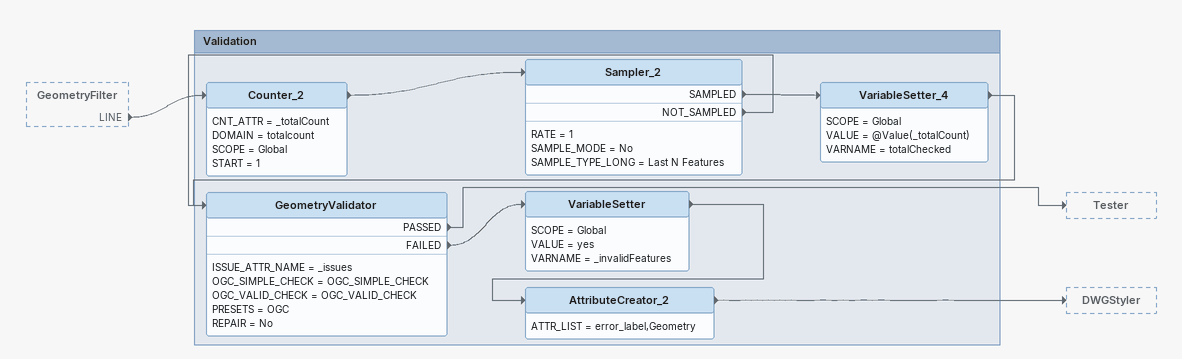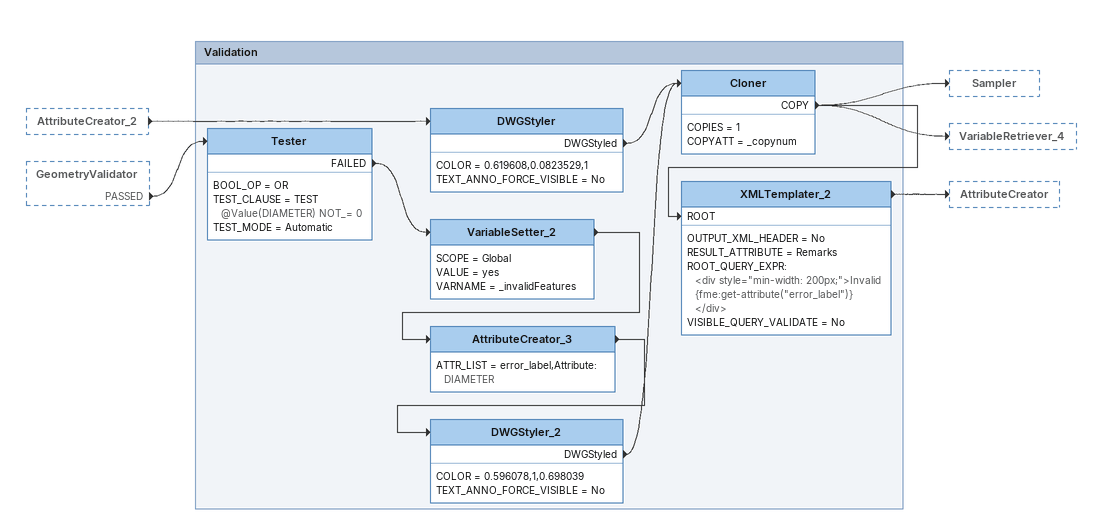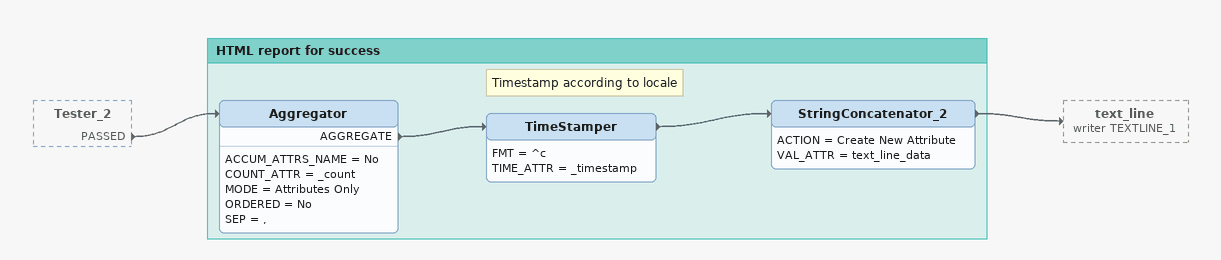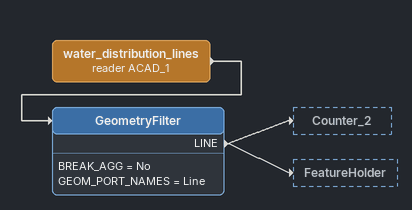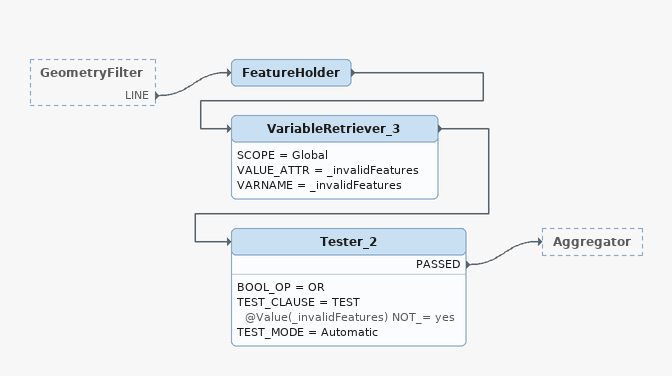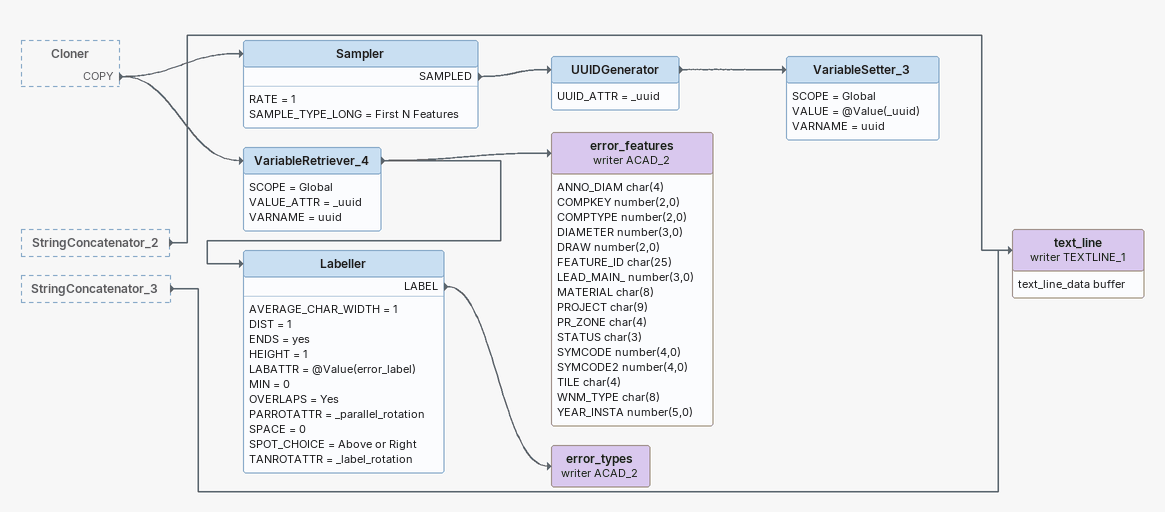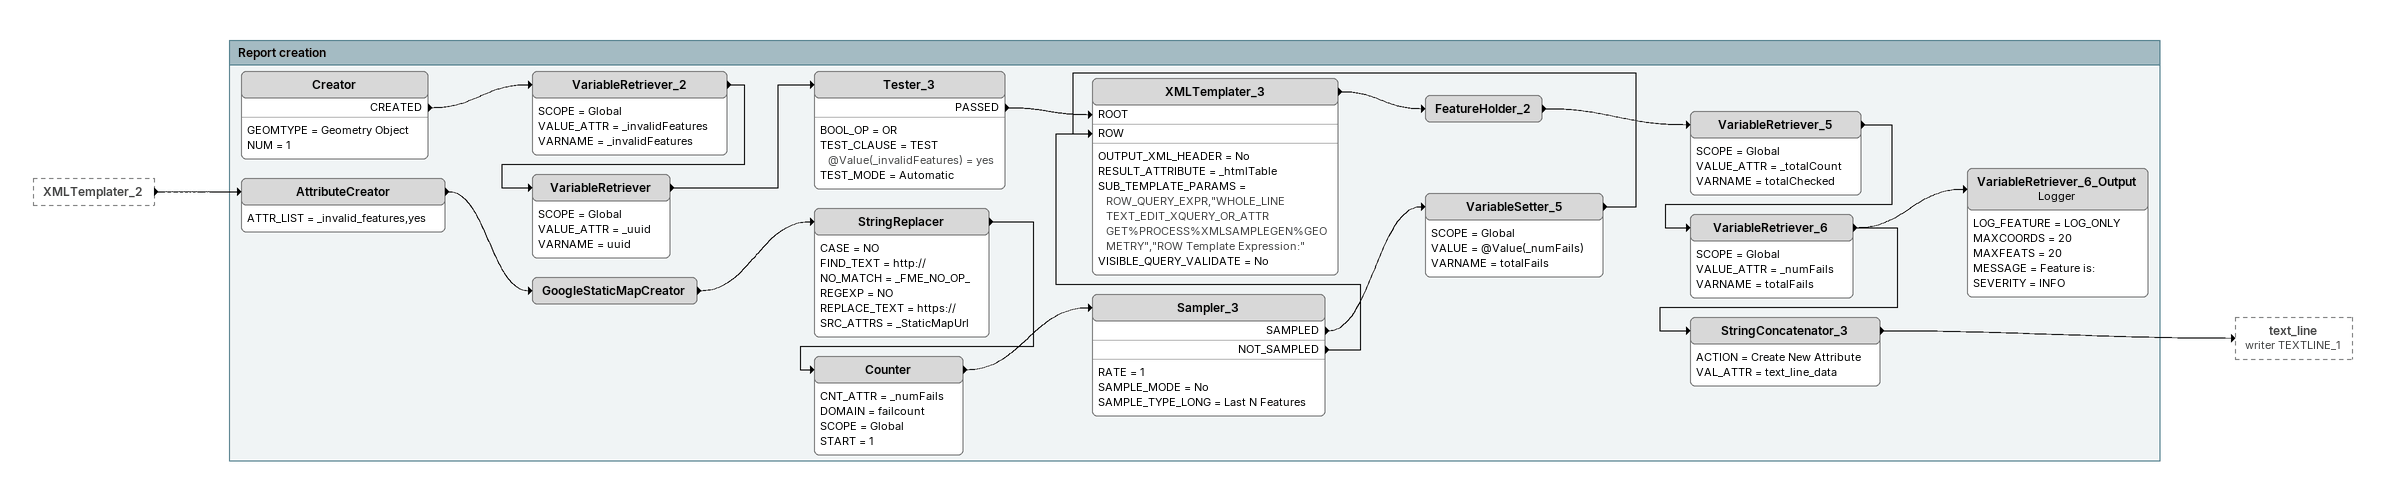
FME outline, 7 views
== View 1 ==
GeometryFilter [outside]
    LINE -> Counter_2

Bookmark: Validation
Counter_2
    CNT_ATTR = _totalCount
    DOMAIN = totalcount
    SCOPE = Global
    START = 1
    -> Sampler_2
Sampler_2
    RATE = 1
    SAMPLE_MODE = No
    SAMPLE_TYPE_LONG = Last N Features
    SAMPLED -> VariableSetter_4
    NOT_SAMPLED -> GeometryValidator
VariableSetter_4
    SCOPE = Global
    VALUE = @Value(_totalCount)
    VARNAME = totalChecked
    -> GeometryValidator
GeometryValidator
    ISSUE_ATTR_NAME = _issues
    OGC_SIMPLE_CHECK = OGC_SIMPLE_CHECK
    OGC_VALID_CHECK = OGC_VALID_CHECK
    PRESETS = OGC
    REPAIR = No
    PASSED -> Tester
    FAILED -> VariableSetter
VariableSetter
    SCOPE = Global
    VALUE = yes
    VARNAME = _invalidFeatures
    -> AttributeCreator_2
AttributeCreator_2
    ATTR_LIST = error_label,Geometry
    -> DWGStyler

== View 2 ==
AttributeCreator_2 [outside]
    -> DWGStyler
GeometryValidator [outside]
    PASSED -> Tester

Bookmark: Validation
DWGStyler
    COLOR = 0.619608,0.0823529,1
    TEXT_ANNO_FORCE_VISIBLE = No
    DWGStyled -> Cloner
Tester
    BOOL_OP = OR
    TEST_CLAUSE = TEST @Value(DIAMETER) NOT_= 0
    TEST_MODE = Automatic
    FAILED -> VariableSetter_2
VariableSetter_2
    SCOPE = Global
    VALUE = yes
    VARNAME = _invalidFeatures
    -> AttributeCreator_3
AttributeCreator_3
    ATTR_LIST = error_label,Attribute: DIAMETER
    -> DWGStyler_2
DWGStyler_2
    COLOR = 0.596078,1,0.698039
    TEXT_ANNO_FORCE_VISIBLE = No
    DWGStyled -> Cloner
Cloner
    COPIES = 1
    COPYATT = _copynum
    COPY -> XMLTemplater_2 [ROOT]
    COPY -> Sampler
    COPY -> VariableRetriever_4
XMLTemplater_2
    OUTPUT_XML_HEADER = No
    RESULT_ATTRIBUTE = Remarks
    ROOT_QUERY_EXPR:
      <div style="min-width: 200px;">Invalid {fme:get-attribute("error_label")}
      </div>
    VISIBLE_QUERY_VALIDATE = No
    -> AttributeCreator

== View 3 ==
Tester_2 [outside]
    PASSED -> Aggregator

Bookmark: HTML report for success
Aggregator
    ACCUM_ATTRS_NAME = No
    COUNT_ATTR = _count
    MODE = Attributes Only
    ORDERED = No
    SEP = ,
    AGGREGATE -> TimeStamper
Note: Timestamp according to locale
TimeStamper
    FMT = ^c
    TIME_ATTR = _timestamp
    -> StringConcatenator_2
StringConcatenator_2
    ACTION = Create New Attribute
    VAL_ATTR = text_line_data
    -> text_line (writer TEXTLINE_1)

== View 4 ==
water_distribution_lines (reader ACAD_1)
    -> GeometryFilter
GeometryFilter
    BREAK_AGG = No
    GEOM_PORT_NAMES = Line
    LINE -> Counter_2
    LINE -> FeatureHolder

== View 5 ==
GeometryFilter [outside]
    LINE -> FeatureHolder
FeatureHolder
    -> VariableRetriever_3
VariableRetriever_3
    SCOPE = Global
    VALUE_ATTR = _invalidFeatures
    VARNAME = _invalidFeatures
    -> Tester_2
Tester_2
    BOOL_OP = OR
    TEST_CLAUSE = TEST @Value(_invalidFeatures) NOT_= yes
    TEST_MODE = Automatic
    PASSED -> Aggregator

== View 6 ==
Cloner [outside]
    COPY -> Sampler
    COPY -> VariableRetriever_4
StringConcatenator_2 [outside]
    -> text_line (writer TEXTLINE_1)
StringConcatenator_3 [outside]
    -> text_line (writer TEXTLINE_1)
Sampler
    RATE = 1
    SAMPLE_TYPE_LONG = First N Features
    SAMPLED -> UUIDGenerator
UUIDGenerator
    UUID_ATTR = _uuid
    -> VariableSetter_3
VariableSetter_3
    SCOPE = Global
    VALUE = @Value(_uuid)
    VARNAME = uuid
VariableRetriever_4
    SCOPE = Global
    VALUE_ATTR = _uuid
    VARNAME = uuid
    -> error_features (writer ACAD_2)
    -> Labeller
error_features (writer ACAD_2)
    attributes: ANNO_DIAM char(4), COMPKEY number(2,0), COMPTYPE number(2,0), DIAMETER number(3,0), DRAW number(2,0), FEATURE_ID char(25), LEAD_MAIN_ number(3,0), MATERIAL char(8), PROJECT char(9), PR_ZONE char(4), STATUS char(3), SYMCODE number(4,0), SYMCODE2 number(4,0), TILE char(4), WNM_TYPE char(8), YEAR_INSTA number(5,0)
Labeller
    AVERAGE_CHAR_WIDTH = 1
    DIST = 1
    ENDS = yes
    HEIGHT = 1
    LABATTR = @Value(error_label)
    MIN = 0
    OVERLAPS = Yes
    PARROTATTR = _parallel_rotation
    SPACE = 0
    SPOT_CHOICE = Above or Right
    TANROTATTR = _label_rotation
    LABEL -> error_types (writer ACAD_2)
error_types (writer ACAD_2)
text_line (writer TEXTLINE_1)
    attributes: text_line_data buffer

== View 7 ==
XMLTemplater_2 [outside]
    -> AttributeCreator

Bookmark: Report creation
AttributeCreator
    ATTR_LIST = _invalid_features,yes
    -> GoogleStaticMapCreator
GoogleStaticMapCreator
    -> StringReplacer
StringReplacer
    CASE = NO
    FIND_TEXT = http://
    NO_MATCH = _FME_NO_OP_
    REGEXP = NO
    REPLACE_TEXT = https://
    SRC_ATTRS = _StaticMapUrl
    -> Counter
Counter
    CNT_ATTR = _numFails
    DOMAIN = failcount
    SCOPE = Global
    START = 1
    -> Sampler_3
Sampler_3
    RATE = 1
    SAMPLE_MODE = No
    SAMPLE_TYPE_LONG = Last N Features
    SAMPLED -> VariableSetter_5
    NOT_SAMPLED -> XMLTemplater_3 [ROW]
VariableSetter_5
    SCOPE = Global
    VALUE = @Value(_numFails)
    VARNAME = totalFails
    -> XMLTemplater_3 [ROW]
Creator
    GEOMTYPE = Geometry Object
    NUM = 1
    CREATED -> VariableRetriever_2
VariableRetriever_2
    SCOPE = Global
    VALUE_ATTR = _invalidFeatures
    VARNAME = _invalidFeatures
    -> VariableRetriever
VariableRetriever
    SCOPE = Global
    VALUE_ATTR = _uuid
    VARNAME = uuid
    -> Tester_3
Tester_3
    BOOL_OP = OR
    TEST_CLAUSE = TEST @Value(_invalidFeatures) = yes
    TEST_MODE = Automatic
    PASSED -> XMLTemplater_3 [ROOT]
XMLTemplater_3
    OUTPUT_XML_HEADER = No
    RESULT_ATTRIBUTE = _htmlTable
    SUB_TEMPLATE_PARAMS = ROW_QUERY_EXPR,"WHOLE_LINE TEXT_EDIT_XQUERY_OR_ATTR GET%PROCESS%XMLSAMPLEGEN%GEOMETRY","ROW Template Expression:"
    VISIBLE_QUERY_VALIDATE = No
    -> FeatureHolder_2
FeatureHolder_2
    -> VariableRetriever_5
VariableRetriever_5
    SCOPE = Global
    VALUE_ATTR = _totalCount
    VARNAME = totalChecked
    -> VariableRetriever_6
VariableRetriever_6
    SCOPE = Global
    VALUE_ATTR = _numFails
    VARNAME = totalFails
    -> StringConcatenator_3
    -> VariableRetriever_6_Output
VariableRetriever_6_Output: Logger
    LOG_FEATURE = LOG_ONLY
    MAXCOORDS = 20
    MAXFEATS = 20
    MESSAGE = Feature is:
    SEVERITY = INFO
StringConcatenator_3
    ACTION = Create New Attribute
    VAL_ATTR = text_line_data
    -> text_line (writer TEXTLINE_1)
